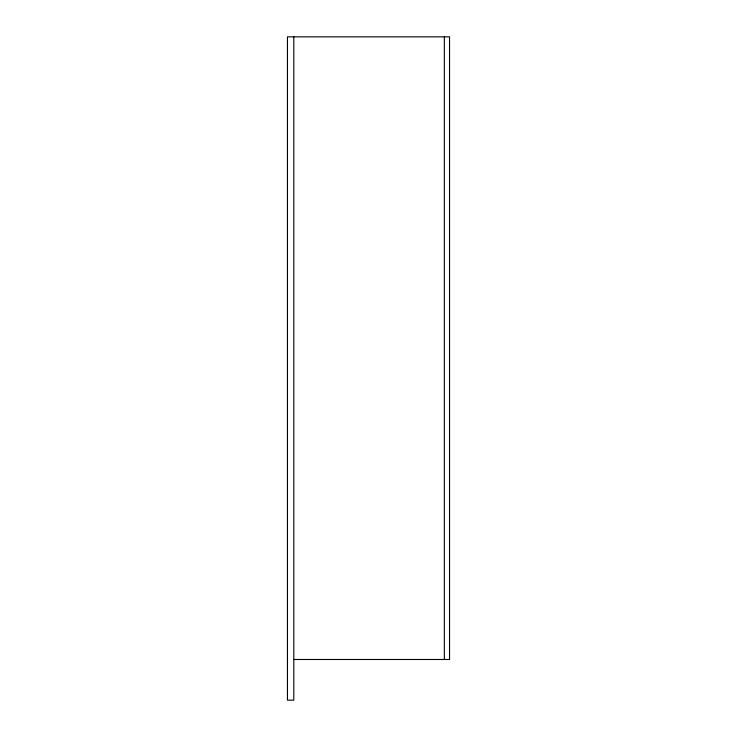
<?xml version="1.0" encoding="UTF-8"?>
<svg xmlns="http://www.w3.org/2000/svg" width="737" height="737" viewBox="0 0 737 737"><rect width="100%" height="100%" fill="white"/><g stroke="black" fill="none" stroke-linecap="round" stroke-linejoin="round"><path stroke-width="1.11" d="M293.805 659.486L449.542 659.486L449.542 36.85L287.458 36.85L287.458 700.15L293.805 700.15L293.805 36.85M444.347 36.85L444.347 659.486"/></g></svg>
